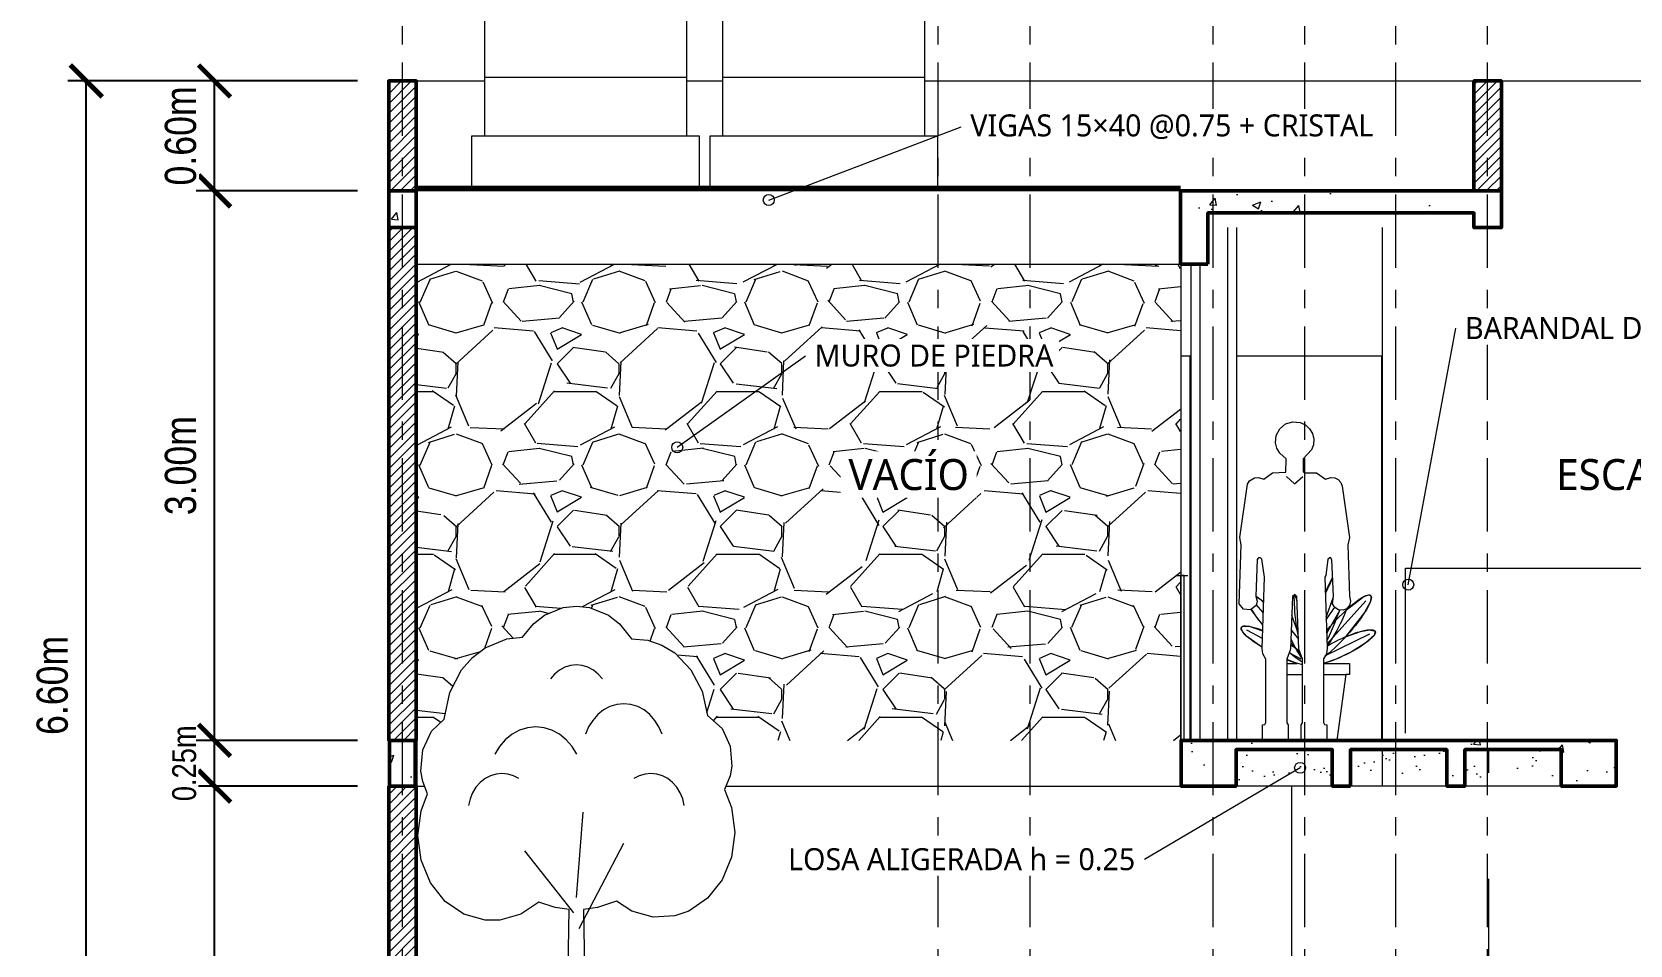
# Model space of a CAD drawing. Header units: metres. Extents: x 28.9 to 124.2, y -14.9 to 27.3.
# Drawn here: x 79.48 to 88.2, y -10.62 to -5.63 of the extents above; entities that cross this region are included whole.
import ezdxf

# ---------------------------------------------------------------- set-up
doc = ezdxf.new("R2010")
doc.units = ezdxf.units.M
doc.linetypes.add('EJE', pattern=[0.6, 0.4, -0.08, 0, -0.12])
for name, color, linetype, lineweight in [('002_EjesVerticales', 8, 'EJE', 9), ('007_Textos', 7, 'Continuous', 18), ('008_Cotas', 8, 'Continuous', 13), ('012_Ventanas', 5, 'Continuous', 40), ('013_Cortes', 7, 'Continuous', 50), ('014_Achurados', 8, 'Continuous', 5), ('015_Proyeccion', 8, 'Continuous', 13), ('019_Entourage', 8, 'Continuous', 13), ('020_Barandales', 8, 'Continuous', 18), ('021_Muebles_Corte', 8, 'Continuous', 13)]:
    doc.layers.add(name, color=color, linetype=linetype, lineweight=lineweight)
doc.styles.add('OpenSans', font='OpenSans-Regular.ttf')
doc.styles.add('OpenSansCondensed-Light', font='OpenSansCondensed-Light.ttf')
doc.dimstyles.new('EZDXF', dxfattribs={"dimtxt": 0.25, "dimasz": 0.175, "dimexe": 0.375, "dimexo": 0.125, "dimgap": 0.1, "dimtad": 1, "dimzin": 4, "dimtxsty": 'OpenSansCondensed-Light', "dimblk": 'ARCHTICK', "dimcen": 2.5, "dimazin": 1, "dimtfac": 0.5, "dimtmove": 2, "dimatfit": 3})

# ---------------------------------------------------------------- blocks, each defined once
blk = doc.blocks.new('_ARCHTICK')
at = {"color": 0, "linetype": 'ByBlock', "const_width": 0.15}
blk.add_lwpolyline([(-0.5, -0.5), (0.5, 0.5)], dxfattribs=at)
blk = doc.blocks.new('*D111')
at = {"color": 0, "transparency": 16777216}
for p, q in [((81.255, -9.75), (80.375, -9.75)), ((80.475, -12.5), (80.475, -9.75)), ((81.255, -12.5), (80.375, -12.5))]:
    blk.add_line(p, q, dxfattribs=at)
at = {"layer": 'Defpoints', "transparency": 16777216}
for p in [(81.305, -9.75), (80.475, -12.5), (81.305, -12.5)]:
    blk.add_point(p, dxfattribs=at)
at = {"layer": '008_Cotas', "color": 0, "transparency": 16777216, "xscale": 0.175, "yscale": 0.175}
for p, rotation in [((80.475, -9.75), 90), ((80.475, -12.5), 270)]:
    blk.add_blockref('_ARCHTICK', p, dxfattribs=dict(at, rotation=rotation))
at = {"layer": '008_Cotas', "color": 0, "transparency": 16777216, "insert": (80.29, -11.125), "char_height": 0.17, "attachment_point": 5, "rotation": 90, "style": 'OpenSansCondensed-Light', "bg_fill": 3, "box_fill_scale": 1.1, "bg_fill_color": 0, "bg_fill_transparency": 0}
blk.add_mtext('2.75m', dxfattribs=at)
blk = doc.blocks.new('*D112')
at = {"color": 0, "transparency": 16777216}
for p, q in [((81.255, -9.5), (80.375, -9.5)), ((80.475, -9.75), (80.475, -9.5)), ((81.255, -9.75), (80.375, -9.75))]:
    blk.add_line(p, q, dxfattribs=at)
at = {"layer": 'Defpoints', "transparency": 16777216}
for p in [(81.305, -9.5), (80.475, -9.75), (81.305, -9.75)]:
    blk.add_point(p, dxfattribs=at)
at = {"layer": '008_Cotas', "color": 0, "transparency": 16777216, "xscale": 0.175, "yscale": 0.175}
for p, rotation in [((80.475, -9.5), 270), ((80.475, -9.75), 90)]:
    blk.add_blockref('_ARCHTICK', p, dxfattribs=dict(at, rotation=rotation))
at = {"layer": '008_Cotas', "color": 0, "transparency": 16777216, "insert": (80.31, -9.625), "char_height": 0.13, "attachment_point": 5, "rotation": 90, "style": 'OpenSansCondensed-Light', "bg_fill": 3, "box_fill_scale": 1.1, "bg_fill_color": 0, "bg_fill_transparency": 0}
blk.add_mtext('0.25m', dxfattribs=at)
blk = doc.blocks.new('*D113')
at = {"color": 0, "transparency": 16777216}
for p, q in [((81.255, -6.5), (80.375, -6.5)), ((80.475, -9.5), (80.475, -6.5)), ((81.255, -9.5), (80.375, -9.5))]:
    blk.add_line(p, q, dxfattribs=at)
at = {"layer": 'Defpoints', "transparency": 16777216}
for p in [(81.305, -6.5), (80.475, -9.5), (81.305, -9.5)]:
    blk.add_point(p, dxfattribs=at)
at = {"layer": '008_Cotas', "color": 0, "transparency": 16777216, "xscale": 0.175, "yscale": 0.175}
for p, rotation in [((80.475, -6.5), 90), ((80.475, -9.5), 270)]:
    blk.add_blockref('_ARCHTICK', p, dxfattribs=dict(at, rotation=rotation))
at = {"layer": '008_Cotas', "color": 0, "transparency": 16777216, "insert": (80.29, -8), "char_height": 0.17, "attachment_point": 5, "rotation": 90, "style": 'OpenSansCondensed-Light', "bg_fill": 3, "box_fill_scale": 1.1, "bg_fill_color": 0, "bg_fill_transparency": 0}
blk.add_mtext('3.00m', dxfattribs=at)
blk = doc.blocks.new('*D114')
at = {"color": 0, "transparency": 16777216}
for p, q in [((81.255, -5.9), (80.375, -5.9)), ((80.475, -6.5), (80.475, -5.9)), ((81.255, -6.5), (80.375, -6.5))]:
    blk.add_line(p, q, dxfattribs=at)
at = {"layer": 'Defpoints', "transparency": 16777216}
for p in [(81.305, -5.9), (80.475, -6.5), (81.305, -6.5)]:
    blk.add_point(p, dxfattribs=at)
at = {"layer": '008_Cotas', "color": 0, "transparency": 16777216, "xscale": 0.175, "yscale": 0.175}
for p, rotation in [((80.475, -5.9), 90), ((80.475, -6.5), 270)]:
    blk.add_blockref('_ARCHTICK', p, dxfattribs=dict(at, rotation=rotation))
at = {"layer": '008_Cotas', "color": 0, "transparency": 16777216, "insert": (80.29, -6.2), "char_height": 0.17, "attachment_point": 5, "rotation": 90, "style": 'OpenSansCondensed-Light', "bg_fill": 3, "box_fill_scale": 1.1, "bg_fill_color": 0, "bg_fill_transparency": 0}
blk.add_mtext('0.60m', dxfattribs=at)
blk = doc.blocks.new('*D115')
at = {"color": 0, "transparency": 16777216}
for p, q in [((81.255, -5.9), (79.675, -5.9)), ((79.775, -12.5), (79.775, -5.9)), ((81.255, -12.5), (79.675, -12.5))]:
    blk.add_line(p, q, dxfattribs=at)
at = {"layer": 'Defpoints', "transparency": 16777216}
for p in [(81.305, -5.9), (79.775, -12.5), (81.305, -12.5)]:
    blk.add_point(p, dxfattribs=at)
at = {"layer": '008_Cotas', "color": 0, "transparency": 16777216, "xscale": 0.175, "yscale": 0.175}
for p, rotation in [((79.775, -5.9), 90), ((79.775, -12.5), 270)]:
    blk.add_blockref('_ARCHTICK', p, dxfattribs=dict(at, rotation=rotation))
at = {"layer": '008_Cotas', "color": 0, "transparency": 16777216, "insert": (79.59, -9.2), "char_height": 0.17, "attachment_point": 5, "rotation": 90, "style": 'OpenSansCondensed-Light', "bg_fill": 3, "box_fill_scale": 1.1, "bg_fill_color": 0, "bg_fill_transparency": 0}
blk.add_mtext('6.60m', dxfattribs=at)

msp = doc.modelspace()

# ---------------------------------------------------------------- hatches: boundary and pattern name
at = {"layer": '014_Achurados'}
h = msp.add_hatch(dxfattribs=at)
h.set_pattern_fill('ANSI31', scale=0.012)
h.paths.add_polyline_path([(81.5754, -6.5), (81.4254, -6.5), (81.4254, -5.9), (81.5754, -5.9)])
h = msp.add_hatch(dxfattribs=at)
h.set_pattern_fill('ANSI31', scale=0.012)
h.paths.add_polyline_path([(87.4984, -6.5), (87.3484, -6.5), (87.3484, -5.9), (87.4984, -5.9)])
h = msp.add_hatch(dxfattribs=at)
h.set_pattern_fill('AR-CONC', scale=0.0025)
h.paths.add_polyline_path([(81.5754, -6.7), (81.4254, -6.7), (81.4254, -6.5), (81.5754, -6.5)])
h = msp.add_hatch(dxfattribs=at)
h.set_pattern_fill('AR-CONC', scale=0.0025)
h.paths.add_polyline_path([(85.897, -6.9), (85.747, -6.9), (85.747, -6.5), (87.4984, -6.5), (87.4984, -6.7), (87.3484, -6.7), (87.3484, -6.62), (85.897, -6.62)])
h = msp.add_hatch(dxfattribs=at)
h.set_pattern_fill('ANSI31', scale=0.012)
h.paths.add_polyline_path([(81.5754, -9.5), (81.4266, -9.5), (81.4266, -6.7), (81.5754, -6.7)])
h = msp.add_hatch(dxfattribs=at)
h.set_pattern_fill('GRAVEL', scale=0.035)
h.paths.add_polyline_path([(85.747, -9.5), (83.2745, -9.5), (83.2446, -9.4359), (83.1649, -9.3635), (83.136, -9.2319), (83.0747, -9.1148), (82.9863, -9.023), (82.916, -8.98), (82.8397, -8.9536), (82.7509, -8.9451), (82.6844, -8.863), (82.6242, -8.8169), (82.5221, -8.7751), (82.45, -8.7669), (82.3779, -8.7751), (82.2758, -8.8169), (82.2156, -8.863), (82.1549, -8.9362), (82.0707, -8.9456), (81.9523, -8.9941), (81.8824, -9.0476), (81.823, -9.1156), (81.7583, -9.2391), (81.7275, -9.3836), (81.6587, -9.4506), (81.6356, -9.5), (81.5764, -9.5), (81.5764, -6.9), (85.746, -6.9), (85.747, -6.901)])
h = msp.add_hatch(dxfattribs=at)
h.set_pattern_fill('AR-CONC', scale=0.0025)
h.paths.add_polyline_path([(81.43, -9.75), (81.43, -9.5), (81.57, -9.5), (81.57, -9.75)])
h = msp.add_hatch(dxfattribs=at)
h.set_pattern_fill('AR-CONC', scale=0.0025)
h.paths.add_polyline_path([(86.6753, -9.75), (86.5753, -9.75), (86.5753, -9.55), (86.05, -9.55), (86.05, -9.75), (85.75, -9.75), (85.75, -9.5), (88.125, -9.5), (88.125, -9.75), (87.825, -9.75), (87.825, -9.55), (87.2997, -9.55), (87.2997, -9.75), (87.1997, -9.75), (87.1997, -9.55), (86.6753, -9.55)])
h = msp.add_hatch(dxfattribs=at)
h.set_pattern_fill('AR-SAND', scale=0.004)
h.paths.add_polyline_path([(86.051, -9.55), (86.5753, -9.55), (86.5753, -9.75), (86.051, -9.75)])
h = msp.add_hatch(dxfattribs=at)
h.set_pattern_fill('AR-SAND', scale=0.004)
h.paths.add_polyline_path([(87.1997, -9.55), (87.1997, -9.75), (86.6753, -9.75), (86.6753, -9.55)])
h = msp.add_hatch(dxfattribs=at)
h.set_pattern_fill('AR-SAND', scale=0.004)
h.paths.add_polyline_path([(87.824, -9.55), (87.824, -9.75), (87.2997, -9.75), (87.2997, -9.55)])
h = msp.add_hatch(dxfattribs=at)
h.set_pattern_fill('ANSI31', scale=0.012)
h.paths.add_polyline_path([(81.4254, -9.75), (81.5754, -9.75), (81.5754, -12.5), (81.4254, -12.5)])

# ---------------------------------------------------------------- linework, layer by layer
at = {"layer": '002_EjesVerticales'}
for p, q in [((81.5, -13.4), (81.5, -4.65)), ((84.425, -13.4), (84.425, -4.65)), ((84.927, -13.4), (84.927, -4.65)), ((85.926, -13.4), (85.926, -4.65)), ((86.425, -13.4), (86.425, -4.65)), ((86.922, -13.4), (86.922, -4.65)), ((87.423, -13.4), (87.423, -4.65))]:
    msp.add_line(p, q, dxfattribs=at)
at = {"layer": '007_Textos'}
for points in [[(83.5, -6.55), (84.55, -6.15)], [(86.99, -8.65), (87.25, -7.25)], [(83, -7.9), (83.7, -7.4)], [(86.4, -9.65), (85.55, -10.15)]]:
    msp.add_lwpolyline(points, dxfattribs=at)
for centre in [(83.5, -6.55), (83, -7.9), (86.99, -8.65), (86.4, -9.65)]:
    msp.add_circle(centre, 0.03, dxfattribs=at)
at = {"layer": '012_Ventanas'}
for p, q in [((81.575, -6.48), (85.747, -6.48)), ((81.575, -6.495), (85.747, -6.495))]:
    msp.add_line(p, q, dxfattribs=at)
at = {"layer": '013_Cortes'}
for points in [[(81.5754, -6.5), (81.4254, -6.5), (81.4254, -5.9), (81.5754, -5.9), (81.5754, -6.5)], [(87.4984, -6.5), (87.3484, -6.5), (87.3484, -5.9), (87.4984, -5.9), (87.4984, -6.5)], [(81.5754, -6.7), (81.4254, -6.7), (81.4254, -6.5), (81.5754, -6.5), (81.5754, -6.7)], [(85.897, -6.9), (85.747, -6.9), (85.747, -6.5), (87.4984, -6.5), (87.4984, -6.7), (87.3484, -6.7), (87.3484, -6.62), (85.897, -6.62), (85.897, -6.9)], [(81.5754, -9.5), (81.4266, -9.5), (81.4266, -6.7), (81.5754, -6.7), (81.5754, -9.5)], [(81.43, -9.75), (81.43, -9.5), (81.57, -9.5), (81.57, -9.75), (81.43, -9.75)], [(86.6753, -9.75), (86.5753, -9.75), (86.5753, -9.55), (86.05, -9.55), (86.05, -9.75), (85.75, -9.75), (85.75, -9.5), (88.125, -9.5), (88.125, -9.75), (87.825, -9.75), (87.825, -9.55), (87.2997, -9.55), (87.2997, -9.75), (87.1997, -9.75), (87.1997, -9.55), (86.6753, -9.55), (86.6753, -9.75)], [(81.4254, -9.75), (81.5754, -9.75), (81.5754, -12.5), (81.4254, -12.5), (81.4254, -9.75)]]:
    msp.add_lwpolyline(points, close=True, dxfattribs=at)
at = {"layer": '013_Cortes', "lineweight": 18}
for points in [[(86.051, -9.55), (86.5753, -9.55), (86.5753, -9.75), (86.051, -9.75), (86.051, -9.55)], [(87.1997, -9.55), (87.1997, -9.75), (86.6753, -9.75), (86.6753, -9.55), (87.1997, -9.55)], [(87.824, -9.55), (87.824, -9.75), (87.2997, -9.75), (87.2997, -9.55), (87.824, -9.55)]]:
    msp.add_lwpolyline(points, close=True, dxfattribs=at)
at = {"layer": '015_Proyeccion'}
for p, q in [((81.5764, -5.9), (81.58, -5.9)), ((81.58, -5.9), (81.95, -5.9)), ((81.58, -6.5), (81.58, -5.9)), ((83.05, -5.9), (83.25, -5.9)), ((84.35, -5.9), (87.3474, -5.9)), ((87.4994, -5.9), (87.5, -5.9)), ((87.5, -5.9), (90.2744, -5.9)), ((87.5, -6.5), (87.5, -5.9)), ((81.58, -6.5), (81.5764, -6.5)), ((81.88, -6.5), (81.58, -6.5)), ((81.58, -6.9), (81.58, -6.5)), ((83.18, -6.5), (83.12, -6.5)), ((85.746, -6.5), (84.42, -6.5)), ((86.005, -9.499), (86.005, -6.7)), ((86.055, -7.4), (86.055, -6.7)), ((86.85, -9.499), (86.85, -6.7)), ((81.5764, -6.9), (81.58, -6.9)), ((81.58, -6.9), (85.746, -6.9)), ((81.58, -9.5), (81.58, -6.9)), ((85.75, -7.4), (85.75, -6.901)), ((85.805, -9.499), (85.805, -6.901)), ((85.855, -9.499), (85.855, -6.901)), ((85.75, -9.499), (85.75, -7.4)), ((85.75, -7.4), (85.8, -7.4)), ((85.8, -9.499), (85.8, -7.4)), ((86.055, -9.499), (86.055, -7.4)), ((86.055, -7.4), (86.845, -7.4)), ((86.845, -9.499), (86.845, -7.4)), ((81.58, -9.75), (81.58, -9.5)), ((86.055, -9.75), (86.055, -9.551)), ((86.85, -9.75), (86.85, -9.551)), ((87.43, -9.6765), (87.43, -9.551)), ((81.5764, -9.75), (81.58, -9.75)), ((81.58, -11.5818), (81.58, -9.75)), ((81.58, -9.75), (81.6212, -9.75)), ((83.2664, -9.75), (85.745, -9.75)), ((86.355, -12.499), (86.355, -9.75)), ((87.43, -11.56), (87.43, -10.2551))]:
    msp.add_line(p, q, dxfattribs=at)
at = {"layer": '019_Entourage'}
for p, q in [((86.5377, -8.6984), (86.5776, -8.6127)), ((86.5421, -8.8269), (86.5806, -8.7212)), ((86.1989, -8.8011), (86.1604, -8.7584)), ((86.5451, -8.9152), (86.6185, -8.7882)), ((86.5471, -8.9722), (86.7578, -8.7382)), ((86.3889, -8.9122), (86.3544, -8.8174)), ((86.1939, -8.9438), (86.1088, -8.8986)), ((86.4002, -9.0247), (86.3491, -8.968)), ((86.5376, -9.0373), (86.7808, -8.9187)), ((86.4059, -9.0565), (86.3408, -9.0219)), ((86.328, -9.14), (86.412, -9.14)), ((86.528, -9.14), (86.65, -9.14)), ((86.65, -9.14), (86.6001, -9.499)), ((82.45, -10.3577), (82.487, -9.8923)), ((82.4352, -10.4423), (82.1691, -10.1038)), ((82.4648, -10.5269), (82.7087, -10.0615))]:
    msp.add_line(p, q, dxfattribs=at)
for points in [[(86.0673, -8.7548), (86.0789, -8.4332), (86.0705, -8.3925), (86.1131, -8.1018), (86.1243, -8.0831), (86.1511, -8.0668), (86.1728, -8.0656), (86.2018, -8.0745), (86.25, -8.04), (86.3223, -8.0356), (86.3245, -7.9638), (86.289, -7.9318), (86.2731, -7.9054), (86.2655, -7.875), (86.2694, -7.8348), (86.2887, -7.7986), (86.3203, -7.7725), (86.3594, -7.7605), (86.4008, -7.7646), (86.4286, -7.7779), (86.4513, -7.7986), (86.4671, -7.8251), (86.4745, -7.855), (86.4729, -7.8858), (86.4625, -7.9147), (86.4156, -7.9634), (86.4159, -8.0326), (86.4258, -8.0399), (86.49, -8.04), (86.5382, -8.0745), (86.5672, -8.0656), (86.5886, -8.0667), (86.608, -8.076), (86.6222, -8.0917), (86.6295, -8.1125), (86.6695, -8.3925), (86.6611, -8.4332), (86.6685, -8.7129), (86.675, -8.7403), (86.6689, -8.7638), (86.653, -8.7814), (86.6345, -8.7891), (86.6102, -8.7877), (86.5894, -8.7751), (86.5773, -8.7548), (86.5814, -8.7129), (86.5738, -8.5135), (86.5651, -8.5023), (86.5503, -8.5103), (86.54, -8.5997), (86.5346, -8.6082), (86.5479, -8.997), (86.543, -9.0273), (86.5281, -9.0549), (86.528, -9.403), (86.5333, -9.413), (86.545, -9.415), (86.545, -9.499)], [(86.325, -8.06), (86.37, -8.1), (86.415, -8.06)], [(86.195, -9.499), (86.195, -9.415), (86.2067, -9.413), (86.212, -9.403), (86.212, -9.056), (86.197, -9.0273), (86.1921, -8.9976), (86.2055, -8.6094), (86.19, -8.5114), (86.1839, -8.5033), (86.1728, -8.5032), (86.1663, -8.5123), (86.1586, -8.7129), (86.165, -8.7403), (86.1592, -8.7633), (86.1298, -8.7877), (86.0917, -8.7842), (86.0673, -8.7548)], [(86.5374, -8.6903), (86.5394, -8.6858), (86.5504, -8.6624), (86.5613, -8.6404), (86.5722, -8.6201), (86.5775, -8.6107)], [(86.1586, -8.7119), (86.1651, -8.7162), (86.1793, -8.7265), (86.1944, -8.7383), (86.2009, -8.7438)], [(86.1587, -8.7137), (86.1793, -8.7265), (86.2008, -8.7467)], [(86.405, -9.499), (86.405, -9.415), (86.412, -9.4041), (86.412, -9.0561), (86.3921, -9.003), (86.382, -8.7145), (86.3706, -8.7029), (86.358, -8.7145), (86.3479, -9.003), (86.328, -9.0561), (86.328, -9.4041), (86.335, -9.415), (86.335, -9.499)], [(86.3893, -8.9243), (86.3859, -8.9061), (86.3823, -8.8846), (86.3791, -8.8628), (86.3762, -8.8409), (86.3737, -8.8192), (86.3717, -8.7978), (86.3701, -8.7771), (86.369, -8.7571), (86.3684, -8.738), (86.3682, -8.7201), (86.3685, -8.7048)], [(86.3694, -8.704), (86.3781, -8.7246), (86.3828, -8.7365)], [(86.6537, -8.7806), (86.6525, -8.7872), (86.7473, -8.7146), (86.7741, -8.7055), (86.7874, -8.7126), (86.7823, -8.7461), (86.7521, -8.8022), (86.6483, -8.9344), (86.7285, -8.9054), (86.779, -8.8959), (86.8095, -8.9047), (86.8034, -8.9268), (86.759, -8.968), (86.6842, -9.0149), (86.5965, -9.0565), (86.528, -9.08)], [(86.5447, -8.902), (86.5482, -8.8976), (86.5639, -8.8791), (86.5801, -8.8608), (86.5967, -8.8427), (86.6135, -8.8252), (86.6303, -8.8083), (86.647, -8.7922), (86.6634, -8.7771), (86.6793, -8.7632), (86.6947, -8.7505), (86.7093, -8.7392), (86.723, -8.7294), (86.7357, -8.7212), (86.7473, -8.7146), (86.7576, -8.7098), (86.7666, -8.7067), (86.7741, -8.7055), (86.7801, -8.706), (86.7846, -8.7084), (86.7874, -8.7126), (86.7886, -8.7185), (86.7881, -8.7261), (86.7861, -8.7354), (86.7823, -8.7461), (86.777, -8.7583), (86.7702, -8.7718), (86.7618, -8.7865), (86.7521, -8.8022), (86.7411, -8.8188), (86.7289, -8.8361), (86.7156, -8.854), (86.7014, -8.8723), (86.6864, -8.8908), (86.6707, -8.9093), (86.6544, -8.9277)], [(82.3835, -12.05), (82.4112, -10.4232), (82.3346, -10.4124), (82.2453, -10.3827), (82.1473, -10.4492), (82.0316, -10.4824), (81.9519, -10.4824), (81.8362, -10.4492), (81.7338, -10.379), (81.6537, -10.2778), (81.6027, -10.1543), (81.5852, -10.0192), (81.6027, -9.8841), (81.6376, -9.7915), (81.6111, -9.7244), (81.6012, -9.6675), (81.6111, -9.5525), (81.6587, -9.4506), (81.7275, -9.3836), (81.7583, -9.2391), (81.823, -9.1156), (81.8824, -9.0476), (81.9523, -8.9941), (82.0707, -8.9456), (82.1549, -8.9362), (82.2156, -8.863), (82.2758, -8.8169), (82.3779, -8.7751), (82.45, -8.7669), (82.5221, -8.7751), (82.6242, -8.8169), (82.6844, -8.863), (82.7509, -8.9451), (82.8397, -8.9536), (82.916, -8.98), (82.9863, -9.023), (83.0747, -9.1148), (83.136, -9.2319), (83.1649, -9.3635), (83.2446, -9.4359), (83.2895, -9.532), (83.2988, -9.6404), (83.2895, -9.6941), (83.259, -9.768), (83.2973, -9.8672), (83.3148, -10.0023), (83.2973, -10.1374), (83.2463, -10.2609), (83.1662, -10.3621), (83.0638, -10.4323), (82.9876, -10.4588), (82.8684, -10.4655), (82.7527, -10.4323), (82.6682, -10.3772), (82.5654, -10.4124), (82.4888, -10.4232)], [(86.1965, -8.8707), (86.19, -8.8627), (86.1751, -8.8438), (86.1612, -8.8252), (86.1485, -8.8073), (86.1369, -8.7901), (86.1335, -8.7846)], [(86.1965, -8.8685), (86.1612, -8.8252), (86.1344, -8.7839)], [(86.5426, -8.8413), (86.5523, -8.8262), (86.5632, -8.8101), (86.5739, -8.7948), (86.5845, -8.7805), (86.5891, -8.7746)], [(86.6553, -8.7789), (86.6537, -8.7837), (86.6484, -8.7982), (86.6421, -8.8137), (86.635, -8.83), (86.6272, -8.847), (86.6186, -8.8645), (86.6095, -8.8823), (86.5998, -8.9002), (86.5896, -8.9181)], [(86.6142, -8.788), (86.6103, -8.7995), (86.6009, -8.8263)], [(86.1923, -8.9919), (86.1905, -8.9908), (86.1741, -8.9804), (86.1585, -8.97), (86.144, -8.9597), (86.1306, -8.9496), (86.1185, -8.9398), (86.1078, -8.9304), (86.0987, -8.9215), (86.0911, -8.9132), (86.0852, -8.9055), (86.081, -8.8986), (86.0786, -8.8925), (86.078, -8.8872), (86.0792, -8.8828), (86.0821, -8.8794), (86.0868, -8.877), (86.0933, -8.8755), (86.1014, -8.8751), (86.111, -8.8757), (86.1221, -8.8774), (86.1347, -8.88), (86.1484, -8.8836), (86.1633, -8.8882), (86.1791, -8.8936), (86.1955, -8.8998)], [(86.1923, -8.9917), (86.1905, -8.9908), (86.1078, -8.9304), (86.0852, -8.9055), (86.078, -8.8872), (86.0868, -8.877), (86.1221, -8.8774), (86.1953, -8.9029)], [(86.6009, -8.8263), (86.5909, -8.8529), (86.5805, -8.8791), (86.5699, -8.9046), (86.559, -8.9292), (86.548, -8.9525), (86.5465, -8.9555)], [(86.5476, -8.9857), (86.5587, -8.9791), (86.5753, -8.9698), (86.5925, -8.9607), (86.61, -8.9519), (86.6277, -8.9435), (86.6455, -8.9356), (86.6631, -8.9282), (86.6803, -8.9214), (86.6971, -8.9153), (86.7132, -8.91), (86.7285, -8.9054), (86.7429, -8.9017), (86.7562, -8.8989), (86.7683, -8.897), (86.779, -8.8959), (86.7883, -8.8958), (86.7961, -8.8967), (86.8022, -8.8984), (86.8067, -8.9011), (86.8095, -8.9047), (86.8106, -8.909), (86.8099, -8.9142), (86.8075, -8.9202), (86.8034, -8.9268), (86.7976, -8.9341), (86.7902, -8.9419), (86.7812, -8.9502), (86.7708, -8.9589), (86.759, -8.968), (86.746, -8.9772), (86.7319, -8.9867), (86.7168, -8.9961), (86.7008, -9.0056), (86.6842, -9.0149), (86.667, -9.024), (86.6495, -9.0328)], [(86.3488, -8.9784), (86.3551, -8.9824), (86.3706, -8.9928), (86.3852, -9.0031), (86.3949, -9.0105)], [(86.4101, -9.051), (86.404, -9.0429), (86.3939, -9.0279), (86.3834, -9.0107), (86.3725, -8.9915), (86.3614, -8.9704), (86.3502, -8.9476), (86.3499, -8.9469)], [(86.3516, -8.898), (86.3621, -8.9109), (86.3769, -8.9298), (86.3901, -8.9475)], [(86.6544, -8.9277), (86.6379, -8.9457), (86.6211, -8.9633), (86.6043, -8.9802), (86.5876, -8.9962), (86.5712, -9.0113), (86.5552, -9.0252), (86.5399, -9.0379), (86.5354, -9.0414)], [(86.5896, -8.9181), (86.5792, -8.9359), (86.5685, -8.9532), (86.5577, -8.9701), (86.5475, -8.9851)], [(86.328, -9.08), (86.3837, -9.08), (86.328, -9.0592)], [(86.412, -9.0862), (86.407, -9.0855), (86.3945, -9.0828), (86.3808, -9.0792), (86.3659, -9.0747), (86.35, -9.0692), (86.3334, -9.0629), (86.328, -9.0607)], [(86.412, -9.073), (86.4119, -9.073), (86.4, -9.066), (86.3869, -9.0574), (86.3728, -9.0471), (86.3577, -9.0352), (86.3418, -9.0219), (86.3411, -9.0213)], [(86.6495, -9.0328), (86.6318, -9.0412), (86.614, -9.0491), (86.5965, -9.0565), (86.5792, -9.0632), (86.5624, -9.0693), (86.5463, -9.0747), (86.531, -9.0792), (86.528, -9.08)], [(82.5916, -9.164), (82.5688, -9.138), (82.5424, -9.1168), (82.5132, -9.1012), (82.4821, -9.0917), (82.45, -9.0885), (82.4179, -9.0917), (82.3868, -9.1012), (82.3576, -9.1168), (82.3312, -9.138), (82.3084, -9.164)], [(86.528, -9.08), (86.67, -9.08), (86.67, -9.14), (86.65, -9.14)], [(82.9171, -9.467), (82.9007, -9.4269), (82.8786, -9.3907), (82.8512, -9.3594), (82.8196, -9.334), (82.7845, -9.3153), (82.7472, -9.3039), (82.7087, -9.3), (82.6702, -9.3039), (82.6329, -9.3153), (82.5978, -9.334), (82.5662, -9.3594), (82.5388, -9.3907), (82.5167, -9.4269), (82.5003, -9.467)], [(82.4523, -9.575), (82.4264, -9.5327), (82.3945, -9.4962), (82.3576, -9.4666), (82.3167, -9.4448), (82.2732, -9.4314), (82.2283, -9.4269), (82.1833, -9.4314), (82.1398, -9.4448), (82.0989, -9.4666), (82.062, -9.4962), (82.0301, -9.5327), (82.0042, -9.575)], [(82.1359, -9.7091), (82.1067, -9.6935), (82.0756, -9.684), (82.0435, -9.6808), (82.0114, -9.684), (81.9803, -9.6935), (81.9511, -9.7091), (81.9247, -9.7303), (81.9019, -9.7563), (81.8835, -9.7865), (81.8698, -9.82), (81.8615, -9.8556)], [(83.0385, -9.8556), (83.0302, -9.82), (83.0165, -9.7865), (82.9981, -9.7563), (82.9753, -9.7303), (82.9489, -9.7091), (82.9197, -9.6935), (82.8886, -9.684), (82.8565, -9.6808), (82.8244, -9.684), (82.7933, -9.6935), (82.7641, -9.7091)], [(82.4888, -10.4232), (82.5165, -12.05)]]:
    msp.add_lwpolyline(points, dxfattribs=at)
at = {"layer": '020_Barandales'}
for p, q in [((85.727, -8.6), (85.787, -8.6)), ((86.975, -9.46), (86.975, -8.56)), ((86.975, -8.56), (88.85, -8.56))]:
    msp.add_line(p, q, dxfattribs=at)
msp.add_lwpolyline([(85.767, -9.499), (85.767, -8.6), (85.747, -8.6), (85.747, -9.5), (85.749, -9.5)], dxfattribs=at)
at = {"layer": '021_Muebles_Corte'}
for p, q in [((81.95, -5.88), (83.05, -5.88)), ((83.25, -5.88), (84.35, -5.88)), ((81.88, -6.2), (83.12, -6.2)), ((83.18, -6.2), (84.42, -6.2))]:
    msp.add_line(p, q, dxfattribs=at)
for points in [[(83.12, -6.2), (83.12, -6.5), (81.88, -6.5), (81.88, -6.2), (81.95, -6.2), (81.95, -5.14)], [(83.05, -5.14), (83.05, -6.2), (83.12, -6.2)], [(84.42, -6.2), (84.42, -6.5), (83.18, -6.5), (83.18, -6.2), (83.25, -6.2), (83.25, -5.14)], [(84.35, -5.14), (84.35, -6.2), (84.42, -6.2)]]:
    msp.add_lwpolyline(points, dxfattribs=at)

# ---------------------------------------------------------------- texts
at = {"layer": '007_Textos', "insert": (88.7, -8.05), "char_height": 0.169, "attachment_point": 5, "style": 'OpenSans', "bg_fill": 3, "box_fill_scale": 1.25, "bg_fill_color": 0, "bg_fill_transparency": 0}
msp.add_mtext('ESCALERA CURVA', dxfattribs=at)

# ---------------------------------------------------------------- dimensions: what is measured, and where the dimension line sits
at = {"layer": '008_Cotas'}
dim = msp.add_linear_dim(base=(80.475, -12.5), p1=(81.305, -12.5), p2=(81.305, -9.75), angle=90, dimstyle='EZDXF', override={"dimtxt": 0.17, "dimexe": 0.1, "dimexo": 0.05, "dimrnd": 0.001, "dimzin": 0, "dimdsep": 46, "dimpost": '<>m', "dimtix": 1, "dimtfill": 1}, dxfattribs=at)
dim.commit()
dim.dimension.update_dxf_attribs({"geometry": '*D111', "text_midpoint": (80.29, -11.125)})

# ---------------------------------------------------------------- next in the draw order: texts
at = {"layer": '007_Textos', "style": 'OpenSans', "bg_fill": 3, "box_fill_scale": 1.25, "bg_fill_color": 0, "bg_fill_transparency": 0}
for s, insert, char_height, attachment_point in [('VIGAS 15×40 @0.75 + CRISTAL', (84.6, -6.15), 0.12, 4), ('BARANDAL DE CRISTAL h = 0.90', (87.3, -7.25), 0.12, 4), ('MURO DE PIEDRA', (83.75, -7.4), 0.12, 4), ('VACÍO', (84.2635, -8.05), 0.169, 5), ('LOSA ALIGERADA h = 0.25', (85.5, -10.15), 0.12, 6)]:
    msp.add_mtext(s, dxfattribs=dict(at, insert=insert, char_height=char_height, attachment_point=attachment_point))

# ---------------------------------------------------------------- next in the draw order: dimensions: what is measured, and where the dimension line sits
at = {"layer": '008_Cotas'}
dim = msp.add_linear_dim(base=(80.475, -9.75), p1=(81.305, -9.75), p2=(81.305, -9.5), angle=90, dimstyle='EZDXF', override={"dimtxt": 0.13, "dimexe": 0.1, "dimexo": 0.05, "dimrnd": 0.001, "dimzin": 0, "dimdsep": 46, "dimpost": '<>m', "dimtix": 1, "dimtfill": 1}, dxfattribs=at)
dim.commit()
dim.dimension.update_dxf_attribs({"geometry": '*D112', "text_midpoint": (80.31, -9.625)})

# ---------------------------------------------------------------- next in the draw order: dimensions: what is measured, and where the dimension line sits
dim = msp.add_linear_dim(base=(80.475, -9.5), p1=(81.305, -9.5), p2=(81.305, -6.5), angle=90, dimstyle='EZDXF', override={"dimtxt": 0.17, "dimexe": 0.1, "dimexo": 0.05, "dimrnd": 0.001, "dimzin": 0, "dimdsep": 46, "dimpost": '<>m', "dimtix": 1, "dimtfill": 1}, dxfattribs=at)
dim.commit()
dim.dimension.update_dxf_attribs({"geometry": '*D113', "text_midpoint": (80.29, -8)})

# ---------------------------------------------------------------- next in the draw order: dimensions: what is measured, and where the dimension line sits
dim = msp.add_linear_dim(base=(80.475, -6.5), p1=(81.305, -6.5), p2=(81.305, -5.9), angle=90, dimstyle='EZDXF', override={"dimtxt": 0.17, "dimexe": 0.1, "dimexo": 0.05, "dimrnd": 0.001, "dimzin": 0, "dimdsep": 46, "dimpost": '<>m', "dimtix": 1, "dimtfill": 1}, dxfattribs=at)
dim.commit()
dim.dimension.update_dxf_attribs({"geometry": '*D114', "text_midpoint": (80.29, -6.2)})

# ---------------------------------------------------------------- next in the draw order: dimensions: what is measured, and where the dimension line sits
dim = msp.add_linear_dim(base=(79.775, -12.5), p1=(81.305, -12.5), p2=(81.305, -5.9), angle=90, dimstyle='EZDXF', override={"dimtxt": 0.17, "dimexe": 0.1, "dimexo": 0.05, "dimrnd": 0.001, "dimzin": 0, "dimdsep": 46, "dimpost": '<>m', "dimtix": 1, "dimtfill": 1}, dxfattribs=at)
dim.commit()
dim.dimension.update_dxf_attribs({"geometry": '*D115', "text_midpoint": (79.59, -9.2)})

doc.saveas('drawing.dxf')
